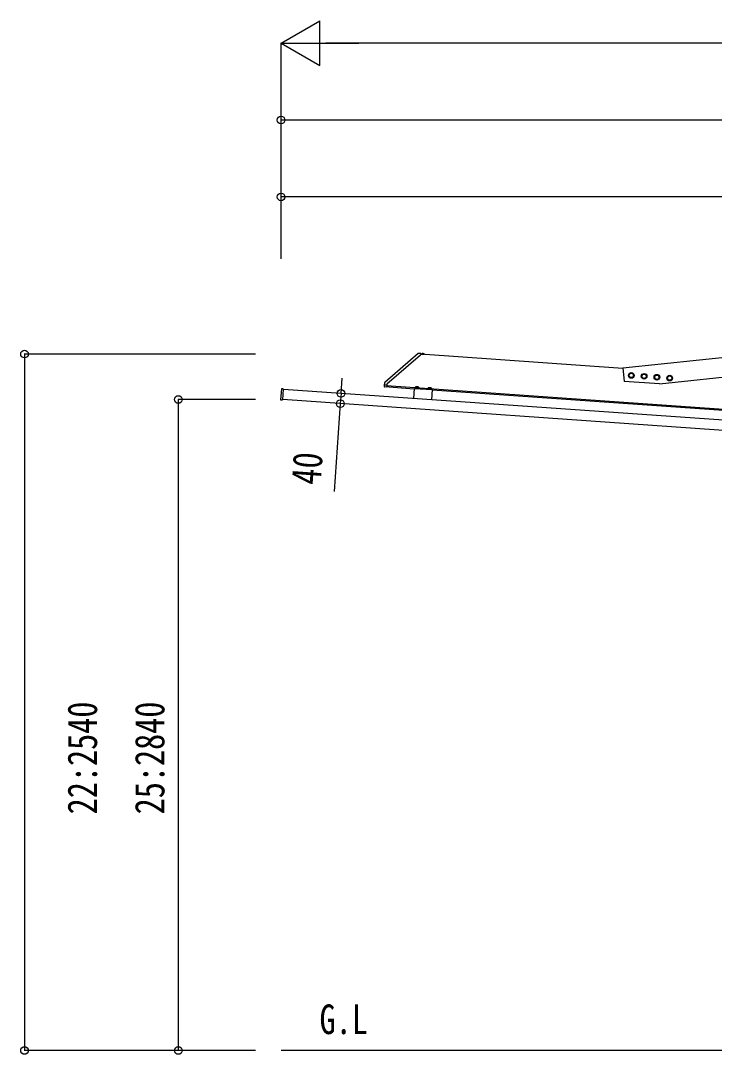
# Model space of a CAD drawing. Units: millimetres, scale not verified. Extents: x -14718 to 14718, y -10395 to 10395.
# Drawn here: x -4612 to -1908, y -5328 to -1296 of the extents above; entities that cross this region are included whole.
import ezdxf
from ezdxf.enums import TextEntityAlignment as Align

# ---------------------------------------------------------------- set-up
doc = ezdxf.new("R2010")
doc.units = ezdxf.units.MM
doc.header["$LTSCALE"] = 40
for name, color, linetype in [('0-2_USER1', 3, 'Continuous'), ('0-4_YKK_13', 4, 'Continuous'), ('0-5_YKK_A1', 4, 'Continuous'), ('0-6_YKK_D', 6, 'Continuous')]:
    doc.layers.add(name, color=color, linetype=linetype)
doc.styles.add('ＭＳ ゴシック', font='')
doc.styles.get('ＭＳ ゴシック').set_extended_font_data('MS Gothic')

msp = doc.modelspace()

# ---------------------------------------------------------------- linework, layer by layer
at = {"layer": '0-4_YKK_13'}
for p, q in [((-3062.77, -2594.41), (-3192.62, -2707.29)), ((-3053.11, -2599.92), (-3184.61, -2714.24)), ((-3052.51, -2593.5), (-3060.11, -2593.43)), ((-3052.55, -2593.96), (-3052.94, -2599.58)), ((-3052.55, -2593.96), (-3052.51, -2593.5)), ((-3049.13, -2596.69), (-3049.12, -2596.49)), ((-3037.94, -2598.02), (-3048.62, -2597.27)), ((-3045.42, -2594.16), (-3044.36, -2596.7)), ((-3043.26, -2597.39), (-3044.36, -2596.7)), ((-3043.26, -2597.39), (-3042.08, -2596.86)), ((-3040.68, -2594.49), (-3042.08, -2596.86)), ((-3038.04, -2598.01), (-3038.39, -2597.99)), ((-3037.36, -2597.51), (-3037.34, -2597.31)), ((-3595.54, -2732.46), (-3598.47, -2774.36)), ((-3589.12, -2732.41), (-3595, -2732)), ((-3590.31, -2775.32), (-3587.33, -2732.65)), ((-3588.89, -2732.54), (-3587.33, -2732.65)), ((-3194.41, -2716.11), (-3194.51, -2717.51)), ((-3193.99, -2710.03), (-3194.41, -2716.11)), ((-3192.6, -2717.05), (-3194.01, -2717.04)), ((-3185.51, -2725.03), (-3193.12, -2724.5)), ((-3184.96, -2717.12), (-3192.6, -2717.05)), ((-3185, -2717.62), (-3185.51, -2725.03)), ((-3185, -2717.62), (-3184.96, -2717.12)), ((-3184.96, -2717.12), (-3184.9, -2716.19)), ((-3184.78, -2714.58), (-3184.9, -2716.19)), ((-3072.94, -2724.03), (-3073.19, -2727.57)), ((-3073.19, -2727.57), (-3061.67, -2728.38)), ((-3073.14, -2727.88), (-3073.12, -2727.58)), ((-3072.14, -2723.64), (-3072.94, -2724.03)), ((-3072.14, -2723.64), (-3062.17, -2724.34)), ((-3070.06, -2724.23), (-3070.31, -2727.78)), ((-3064.3, -2724.63), (-3064.55, -2728.18)), ((-3062.17, -2724.34), (-3061.42, -2724.84)), ((-3061.75, -2728.37), (-3061.77, -2728.67)), ((-3061.42, -2724.84), (-3061.67, -2728.38)), ((-3023.07, -2727.52), (-3023.31, -2731.06)), ((-3023.31, -2731.06), (-3011.79, -2731.87)), ((-3023.26, -2731.37), (-3023.24, -2731.07)), ((-3022.26, -2727.13), (-3023.07, -2727.52)), ((-3022.26, -2727.13), (-3012.29, -2727.82)), ((-3020.19, -2727.72), (-3020.43, -2731.26)), ((-3014.43, -2728.12), (-3014.67, -2731.67)), ((-3012.29, -2727.82), (-3011.55, -2728.32)), ((-3011.87, -2731.86), (-3011.89, -2732.16)), ((-3011.55, -2728.32), (-3011.79, -2731.87)), ((-3598, -2774.89), (-3592.12, -2775.31)), ((-3590.31, -2775.32), (-3591.88, -2775.21)), ((-3591.51, -2775.24), (-3591.51, -2775.24))]:
    msp.add_line(p, q, dxfattribs=at)
for points in [[(-2221.66, -2679.47), (-2226.57, -2687.97), (-2236.39, -2687.97), (-2241.29, -2679.47), (-2236.39, -2670.97), (-2226.57, -2670.97)], [(-2171.79, -2682.96), (-2176.69, -2691.46), (-2186.51, -2691.46), (-2191.42, -2682.96), (-2186.51, -2674.46), (-2176.69, -2674.46)], [(-2121.91, -2686.45), (-2126.82, -2694.95), (-2136.63, -2694.95), (-2141.54, -2686.45), (-2136.63, -2677.95), (-2126.82, -2677.95)], [(-2072.03, -2689.94), (-2076.94, -2698.44), (-2086.75, -2698.44), (-2091.66, -2689.94), (-2086.75, -2681.44), (-2076.94, -2681.44)]]:
    msp.add_lwpolyline(points, close=True, dxfattribs=at)
for points in [[(-3194.51, -2717.51), (-3194.99, -2724.37), (-3193.12, -2724.5)], [(-3070.2, -2723.77), (-3069.21, -2726.2), (-3067.39, -2727.34)], [(-3064.11, -2724.2), (-3065.42, -2726.47), (-3067.39, -2727.34)], [(-3020.32, -2727.26), (-3019.33, -2729.69), (-3017.51, -2730.83)], [(-3014.23, -2727.69), (-3015.54, -2729.96), (-3017.51, -2730.83)]]:
    msp.add_lwpolyline(points, dxfattribs=at)
for centre, radius in [((-2231.48, -2679.47), 11), ((-2231.48, -2679.47), 8.5), ((-2181.6, -2682.96), 11), ((-2181.6, -2682.96), 8.5), ((-2131.72, -2686.45), 11), ((-2131.72, -2686.45), 8.5), ((-2081.85, -2689.94), 11), ((-2081.85, -2689.94), 8.5)]:
    msp.add_circle(centre, radius, dxfattribs=at)
for centre, radius, start, end in [((-3060.15, -2597.43), 4, 89.5, 131), ((-3053.44, -2599.55), 0.5, 311, 356), ((-3048.59, -2596.73), 0.545, 176, 266), ((-3048.57, -2596.53), 0.55, 134.43917, 176), ((-3043.56, -2601.63), 7.7, 37.56083, 134.43917), ((-3037.9, -2597.47), 0.545, 266, 356), ((-3037.89, -2597.28), 0.55, 356, 37.56083), ((-2231.48, -2679.47), 8.6, 141.25399, 158.74601), ((-2231.48, -2679.47), 8.6, 201.25399, 218.74601), ((-2231.48, -2679.47), 8.6, 81.25399, 98.74601), ((-2231.48, -2679.47), 8.6, 261.25399, 278.74601), ((-2231.48, -2679.47), 8.6, 21.25399, 38.74601), ((-2231.48, -2679.47), 8.6, 321.25399, 338.74601), ((-2181.6, -2682.96), 8.6, 141.25399, 158.74601), ((-2181.6, -2682.96), 8.6, 201.25399, 218.74601), ((-2181.6, -2682.96), 8.6, 81.25399, 98.74601), ((-2181.6, -2682.96), 8.6, 261.25399, 278.74601), ((-2181.6, -2682.96), 8.6, 21.25399, 38.74601), ((-2181.6, -2682.96), 8.6, 321.25399, 338.74601), ((-2131.72, -2686.45), 8.6, 141.25399, 158.74601), ((-2131.72, -2686.45), 8.6, 201.25399, 218.74601), ((-2131.72, -2686.45), 8.6, 81.25399, 98.74601), ((-2131.72, -2686.45), 8.6, 261.25399, 278.74601), ((-2131.72, -2686.45), 8.6, 21.25399, 38.74601), ((-2131.72, -2686.45), 8.6, 321.25399, 338.74601), ((-2081.85, -2689.94), 8.6, 141.25399, 158.74601), ((-2081.85, -2689.94), 8.6, 201.25399, 218.74601), ((-2081.85, -2689.94), 8.6, 81.25399, 98.74601), ((-2081.85, -2689.94), 8.6, 261.25399, 278.74601), ((-2081.85, -2689.94), 8.6, 21.25399, 38.74601), ((-2081.85, -2689.94), 8.6, 321.25399, 338.74601), ((-3194.01, -2717.54), 0.5, 89.5, 176), ((-3190, -2710.31), 4, 131, 176), ((-3184.28, -2714.61), 0.5, 131, 176), ((-3071.65, -2726.23), 2.56, 51.61708, 120.38292), ((-3067.82, -2733.52), 9.55, 68.41276, 103.58724), ((-3063.01, -2726.84), 2.56, 51.61708, 120.38292), ((-3021.77, -2729.72), 2.56, 51.61708, 120.38292), ((-3017.94, -2737.01), 9.55, 68.41276, 103.58724), ((-3013.13, -2730.33), 2.56, 51.61708, 120.38292)]:
    msp.add_arc(centre, radius, start, end, dxfattribs=at)
for centre, major_axis, ratio, start_param, end_param in [((-3595.04, -2732.5), (-0.329, 0.379), 0.99628, 5.4996506, 7.06672), ((-3589.14, -2732.71), (-0.021, -0.3), 0.998135, 2.2547257, 3.1415927), ((-3597.97, -2774.39), (-0.379, -0.329), 0.99628, 5.4996506, 7.06672), ((-3592.1, -2775.01), (-0.021, -0.3), 0.998135, 0, 0.8868669)]:
    msp.add_ellipse(centre, major_axis=major_axis, ratio=ratio, start_param=start_param, end_param=end_param, dxfattribs=at)
at = {"layer": '0-5_YKK_A1'}
for p, q in [((-2264.75, -2649.92), (1003.14, -2306.45)), ((-2264.52, -2652.1), (-3052.76, -2596.98)), ((-2264.75, -2649.92), (-2259.21, -2702.59)), ((1004.75, -3055.13), (-3587.43, -2734.02)), ((-3078.28, -2732.53), (-3192.5, -2724.54)), ((1003.14, -3012.92), (-3185.17, -2720.05)), ((-3078.1, -2730.04), (-3080.86, -2769.44)), ((-3078.1, -2730.04), (-3007.27, -2734.99)), ((-3007.27, -2734.99), (-3010.03, -2774.39)), ((-1624.17, -2834.21), (-3007.45, -2737.48)), ((-2121.13, -2712.25), (-2259.21, -2702.59)), ((1001.95, -3095.04), (-3590.22, -2773.92)), ((2703.14, -5313.12), (-3596.86, -5313.12))]:
    msp.add_line(p, q, dxfattribs=at)
msp.add_lwpolyline([(-2121.13, -2712.25), (-1779.33, -2676.33), (-1778.5, -2684.28), (1003.14, -2391.92)], dxfattribs=at)
at = {"layer": '0-6_YKK_D'}
for p, q in [((-3596.86, -1383.12), (-3445.31, -1295.62)), ((-3445.31, -1470.62), (-3445.31, -1295.62)), ((-3596.86, -2225.07), (-3596.86, -1382.12)), ((-3596.86, -1383.12), (-3445.31, -1470.62)), ((-3596.86, -1383.12), (-3293.75, -1383.12)), ((1063.14, -1383.12), (-3421.86, -1383.12)), ((-3596.86, -2225.07), (-3596.86, -1682.12)), ((1138.14, -1683.12), (-3596.86, -1683.12)), ((-3596.86, -2225.07), (-3596.86, -1982.12)), ((1011.39, -1983.12), (-3596.86, -1983.12)), ((-3696.86, -2596.39), (-4597.86, -2596.39)), ((-4596.86, -2596.39), (-4596.86, -5313.12)), ((-3363.04, -2749.71), (-3358.89, -2690.35)), ((-3696.86, -2773.49), (-3997.86, -2773.49)), ((-3996.86, -5313.12), (-3996.86, -2773.49)), ((-3363.04, -2749.71), (-3365.83, -2789.61)), ((-3365.83, -2789.61), (-3389.82, -3132.57)), ((-3696.86, -5313.12), (-4597.86, -5313.12)), ((-3696.86, -5313.12), (-3997.86, -5313.12))]:
    msp.add_line(p, q, dxfattribs=at)
for centre in [(-3596.86, -1683.12), (-3596.86, -1983.12), (-4596.86, -2596.39), (-3363.04, -2749.71), (-3996.86, -2773.49), (-3365.83, -2789.61), (-4596.86, -5313.12), (-3996.86, -5313.12)]:
    msp.add_circle(centre, 14.88, dxfattribs=at)

# ---------------------------------------------------------------- texts
at = {"layer": '0-2_USER1', "style": 'ＭＳ ゴシック', "width": 0.8}
msp.add_text('G.L', height=115.5, dxfattribs=at).set_placement((-3446.93, -5283.62), align=Align.BOTTOM_LEFT)
at = {"layer": '0-6_YKK_D', "style": 'ＭＳ ゴシック', "width": 0.8}
for s, rotation, p in [('40', 86, (-3408.37, -3111.23)), ('22:2540', 90, (-4279.36, -4391.9)), ('25:2840', 90, (-4016.86, -4391.9))]:
    msp.add_text(s, height=115.5, rotation=rotation, dxfattribs=at).set_placement(p, align=Align.BOTTOM_LEFT)

doc.saveas('drawing.dxf')
